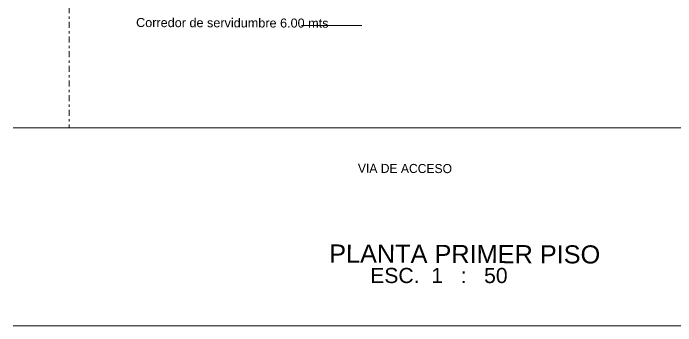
# Model space of a CAD drawing. Header units: millimetres. Extents: x 391 to 679, y 21 to 219.
# Drawn here: x 393.06 to 420.52, y 167.82 to 180.77 of the extents above; entities that cross this region are included whole.
import ezdxf

# ---------------------------------------------------------------- set-up
doc = ezdxf.new("R2010")
doc.units = ezdxf.units.MM
doc.linetypes.add('DASHDOT', pattern=[25.4, 12.7, -6.35, 0, -6.35])
for name, color, linetype, lineweight in [('linderos', 5, 'DASHDOT', 9), ('notas', 8, 'Continuous', 9), ('proyección 5', 7, 'Continuous', 9), ('Subestacion', 1, 'Continuous', 18), ('textos', 9, 'Continuous', 9)]:
    doc.layers.add(name, color=color, linetype=linetype, lineweight=lineweight)
doc.styles.add('Nota 1000', font='', dxfattribs={"height": 1.5})
doc.styles.add('TEXTOS-TITULOS', font='arial.ttf', dxfattribs={"height": 0.08})
doc.styles.get('Nota 1000').set_extended_font_data('Eurostile')

msp = doc.modelspace()

# ---------------------------------------------------------------- linework, layer by layer
at = {"layer": 'linderos'}
msp.add_line((395.3783, 176.0205), (429.4743, 176.0205), dxfattribs=at)
at = {"layer": 'linderos', "ltscale": 0.02}
msp.add_lwpolyline([(395.3783, 198.6566), (395.3783, 176.0205)], dxfattribs=at)
at = {"layer": 'proyección 5', "flags": 128}
for points in [[(393.0607, 176.0205), (431.897, 176.0205)], [(393.0607, 167.8205), (431.897, 167.8205)]]:
    msp.add_lwpolyline(points, dxfattribs=at)
at = {"layer": 'Subestacion', "flags": 128}
msp.add_lwpolyline([(407.517, 180.2585), (405.0104, 180.2585)], dxfattribs=at)

# ---------------------------------------------------------------- texts
at = {"layer": 'notas', "color": 7, "style": 'Nota 1000'}
msp.add_text('VIA DE ACCESO', height=0.375, rotation=359.80062, dxfattribs=at).set_placement((407.3465, 174.1596))
at = {"layer": 'notas', "color": 7, "attachment_point": 4, "rotation": 359.80062, "style": 'Nota 1000'}
for s, insert, char_height, width in [('{\\fArial|b0|i0|c0|p34;\\H2x; Corredor de servidumbre 6.00 mts}', (398.0073, 180.3866), 0.1875, 8.710542), ('{\\fArial|b0|i0|c0|p34;\\H2x;PLANTA PRIMER PISO}', (406.1575, 170.8091), 0.375, 17.421083)]:
    msp.add_mtext(s, dxfattribs=dict(at, insert=insert, char_height=char_height, width=width))
at = {"layer": 'textos', "style": 'TEXTOS-TITULOS'}
msp.add_text('ESC.  1   :   50', height=0.627118, dxfattribs=at).set_placement((407.857, 169.5898))

doc.saveas('drawing.dxf')
